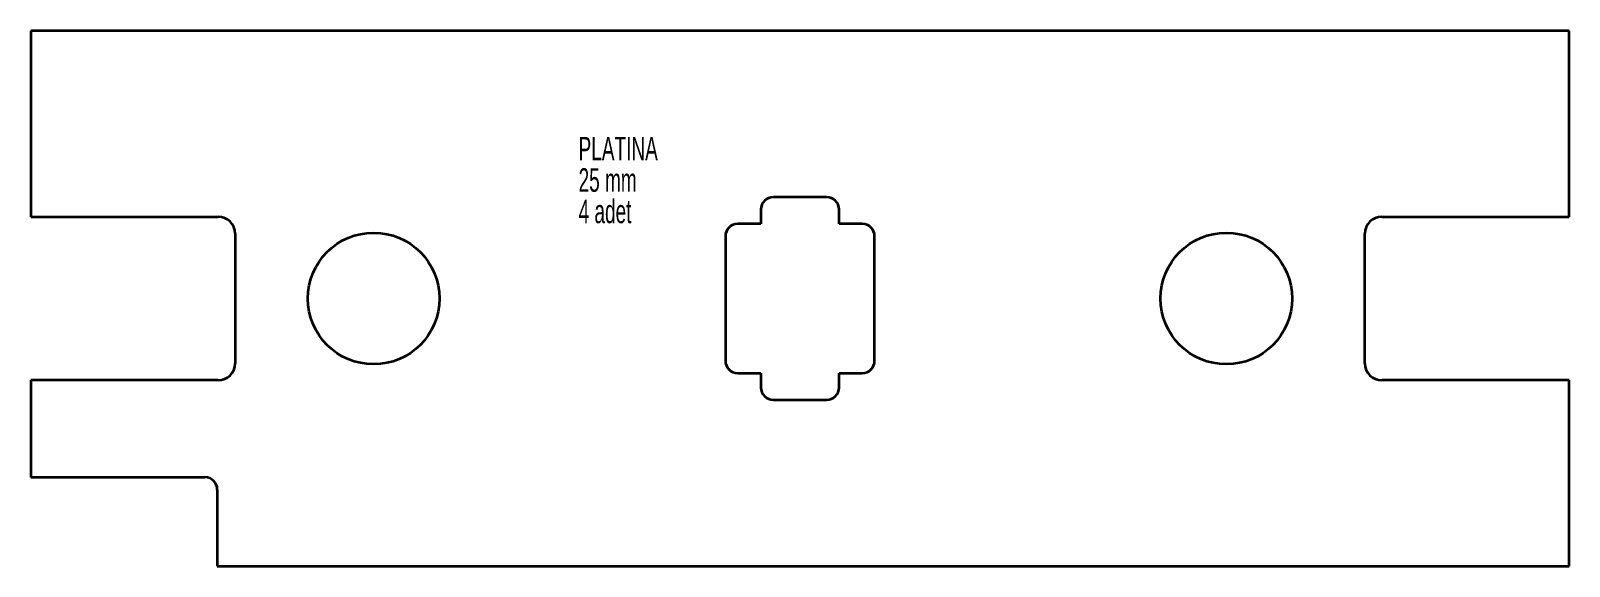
# Model space of a CAD drawing. Header units: millimetres. Extents: x -291 to 575, y -62 to 239.
import ezdxf

# ---------------------------------------------------------------- set-up
doc = ezdxf.new("R2010")
doc.units = ezdxf.units.MM
doc.styles.add('SLDTEXTSTYLE0', font='TXT', dxfattribs={"width": 0.605})

msp = doc.modelspace()

# ---------------------------------------------------------------- linework, layer by layer
at = {"color": 7, "linetype": 'Continuous', "lineweight": 35}
for p, q in [((575.23, 238.54), (-290.77, 238.54)), ((-290.77, 238.54), (-290.77, 134.04)), ((575.23, 134.04), (575.23, 238.54)), ((157.23, 145.04), (127.23, 145.04)), ((-290.77, 134.04), (-185.27, 134.04)), ((120.23, 130.04), (107.23, 130.04)), ((120.23, 138.04), (120.23, 130.04)), ((164.23, 130.04), (164.23, 138.04)), ((177.23, 130.04), (164.23, 130.04)), ((469.73, 134.04), (575.23, 134.04)), ((-175.77, 124.54), (-175.77, 51.54)), ((100.23, 123.04), (100.23, 53.04)), ((184.23, 53.04), (184.23, 123.04)), ((460.23, 51.54), (460.23, 124.54)), ((107.23, 46.04), (120.23, 46.04)), ((120.23, 46.04), (120.23, 38.04)), ((164.23, 38.04), (164.23, 46.04)), ((164.23, 46.04), (177.23, 46.04)), ((-185.27, 42.04), (-290.77, 42.04)), ((-290.77, 42.04), (-290.77, -12.46)), ((575.23, 42.04), (469.73, 42.04)), ((575.23, -62.46), (575.23, 42.04)), ((127.23, 31.04), (157.23, 31.04)), ((-290.77, -12.46), (-192.77, -12.46)), ((-185.77, -19.46), (-185.77, -62.46)), ((-185.77, -62.46), (575.23, -62.46))]:
    msp.add_line(p, q, dxfattribs=at)
for centre in [(-97.77, 88.04), (382.23, 88.04)]:
    msp.add_circle(centre, 37, dxfattribs=at)
for centre, radius, start, end in [((127.23, 138.04), 7, 90, 180), ((157.23, 138.04), 7, 0, 90), ((-185.27, 124.54), 9.5, 0, 90), ((107.23, 123.04), 7, 90, 180), ((177.23, 123.04), 7, 0, 90), ((469.73, 124.54), 9.5, 90, 180), ((107.23, 53.04), 7, 180, 270), ((177.23, 53.04), 7, 270, 0), ((-185.27, 51.54), 9.5, 270, 0), ((469.73, 51.54), 9.5, 180, 270), ((127.23, 38.04), 7, 180, 270), ((157.23, 38.04), 7, 270, 0), ((-192.77, -19.46), 7, 0, 90)]:
    msp.add_arc(centre, radius, start, end, dxfattribs=at)

# ---------------------------------------------------------------- texts
at = {"color": 7, "linetype": 'Continuous', "lineweight": 0, "char_height": 13.229, "attachment_point": 1, "style": 'SLDTEXTSTYLE0'}
for s, insert in [('PLATINA', (17.59, 178.9)), ('25 mm', (17.59, 161.26)), ('4 adet', (17.59, 143.62))]:
    msp.add_mtext(s, dxfattribs=dict(at, insert=insert))

doc.saveas('drawing.dxf')
